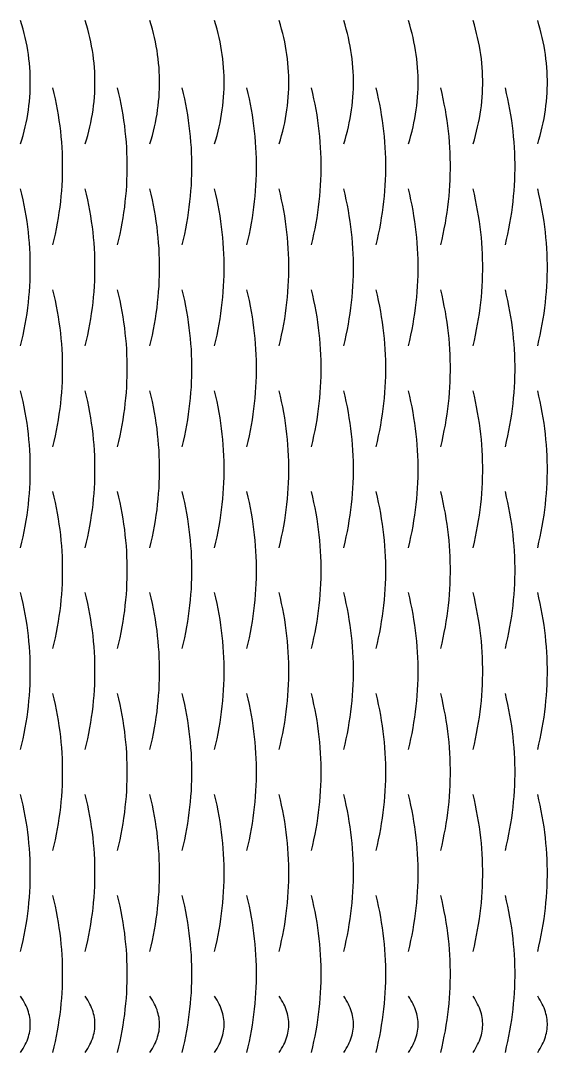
# Model space of a CAD drawing. Header units: millimetres. Extents: x 1.4 to 97.3, y 4 to 96.
# Drawn here: x 50.4 to 97.3, y 4 to 96 of the extents above; entities that cross this region are included whole.
import ezdxf

# ---------------------------------------------------------------- set-up
doc = ezdxf.new("R2010")
doc.units = ezdxf.units.MM
doc.layers.add('CUT', color=1, linetype='Continuous')

msp = doc.modelspace()

# ---------------------------------------------------------------- linework, layer by layer
at = {"layer": 'CUT'}
for points in [[(50.4, 85), (50.515, 85.379), (50.622, 85.759), (50.721, 86.138), (50.811, 86.517), (50.893, 86.897), (50.967, 87.276), (51.033, 87.655), (51.09, 88.034), (51.14, 88.414), (51.181, 88.793), (51.214, 89.172), (51.238, 89.552), (51.255, 89.931), (51.263, 90.31), (51.263, 90.69), (51.255, 91.069), (51.238, 91.448), (51.214, 91.828), (51.181, 92.207), (51.14, 92.586), (51.09, 92.966), (51.033, 93.345), (50.967, 93.724), (50.893, 94.103), (50.811, 94.483), (50.721, 94.862), (50.622, 95.241), (50.515, 95.621), (50.4, 96)], [(56.16, 85), (56.275, 85.379), (56.382, 85.759), (56.481, 86.138), (56.571, 86.517), (56.653, 86.897), (56.727, 87.276), (56.793, 87.655), (56.85, 88.034), (56.9, 88.414), (56.941, 88.793), (56.974, 89.172), (56.998, 89.552), (57.015, 89.931), (57.023, 90.31), (57.023, 90.69), (57.015, 91.069), (56.998, 91.448), (56.974, 91.828), (56.941, 92.207), (56.9, 92.586), (56.85, 92.966), (56.793, 93.345), (56.727, 93.724), (56.653, 94.103), (56.571, 94.483), (56.481, 94.862), (56.382, 95.241), (56.275, 95.621), (56.16, 96)], [(61.92, 85), (62.035, 85.379), (62.142, 85.759), (62.241, 86.138), (62.331, 86.517), (62.413, 86.897), (62.487, 87.276), (62.553, 87.655), (62.61, 88.034), (62.66, 88.414), (62.701, 88.793), (62.734, 89.172), (62.758, 89.552), (62.775, 89.931), (62.783, 90.31), (62.783, 90.69), (62.775, 91.069), (62.758, 91.448), (62.734, 91.828), (62.701, 92.207), (62.66, 92.586), (62.61, 92.966), (62.553, 93.345), (62.487, 93.724), (62.413, 94.103), (62.331, 94.483), (62.241, 94.862), (62.142, 95.241), (62.035, 95.621), (61.92, 96)], [(67.68, 85), (67.795, 85.379), (67.902, 85.759), (68.001, 86.138), (68.091, 86.517), (68.173, 86.897), (68.247, 87.276), (68.313, 87.655), (68.37, 88.034), (68.42, 88.414), (68.461, 88.793), (68.494, 89.172), (68.518, 89.552), (68.535, 89.931), (68.543, 90.31), (68.543, 90.69), (68.535, 91.069), (68.518, 91.448), (68.494, 91.828), (68.461, 92.207), (68.42, 92.586), (68.37, 92.966), (68.313, 93.345), (68.247, 93.724), (68.173, 94.103), (68.091, 94.483), (68.001, 94.862), (67.902, 95.241), (67.795, 95.621), (67.68, 96)], [(73.44, 85), (73.555, 85.379), (73.662, 85.759), (73.761, 86.138), (73.851, 86.517), (73.933, 86.897), (74.007, 87.276), (74.073, 87.655), (74.13, 88.034), (74.18, 88.414), (74.221, 88.793), (74.254, 89.172), (74.278, 89.552), (74.295, 89.931), (74.303, 90.31), (74.303, 90.69), (74.295, 91.069), (74.278, 91.448), (74.254, 91.828), (74.221, 92.207), (74.18, 92.586), (74.13, 92.966), (74.073, 93.345), (74.007, 93.724), (73.933, 94.103), (73.851, 94.483), (73.761, 94.862), (73.662, 95.241), (73.555, 95.621), (73.44, 96)], [(79.2, 85), (79.315, 85.379), (79.422, 85.759), (79.521, 86.138), (79.611, 86.517), (79.693, 86.897), (79.767, 87.276), (79.833, 87.655), (79.89, 88.034), (79.94, 88.414), (79.981, 88.793), (80.014, 89.172), (80.038, 89.552), (80.055, 89.931), (80.063, 90.31), (80.063, 90.69), (80.055, 91.069), (80.038, 91.448), (80.014, 91.828), (79.981, 92.207), (79.94, 92.586), (79.89, 92.966), (79.833, 93.345), (79.767, 93.724), (79.693, 94.103), (79.611, 94.483), (79.521, 94.862), (79.422, 95.241), (79.315, 95.621), (79.2, 96)], [(84.96, 85), (85.075, 85.379), (85.182, 85.759), (85.281, 86.138), (85.371, 86.517), (85.453, 86.897), (85.527, 87.276), (85.593, 87.655), (85.65, 88.034), (85.7, 88.414), (85.741, 88.793), (85.774, 89.172), (85.798, 89.552), (85.815, 89.931), (85.823, 90.31), (85.823, 90.69), (85.815, 91.069), (85.798, 91.448), (85.774, 91.828), (85.741, 92.207), (85.7, 92.586), (85.65, 92.966), (85.593, 93.345), (85.527, 93.724), (85.453, 94.103), (85.371, 94.483), (85.281, 94.862), (85.182, 95.241), (85.075, 95.621), (84.96, 96)], [(90.72, 85), (90.835, 85.379), (90.942, 85.759), (91.041, 86.138), (91.131, 86.517), (91.213, 86.897), (91.287, 87.276), (91.353, 87.655), (91.41, 88.034), (91.46, 88.414), (91.501, 88.793), (91.534, 89.172), (91.558, 89.552), (91.575, 89.931), (91.583, 90.31), (91.583, 90.69), (91.575, 91.069), (91.558, 91.448), (91.534, 91.828), (91.501, 92.207), (91.46, 92.586), (91.41, 92.966), (91.353, 93.345), (91.287, 93.724), (91.213, 94.103), (91.131, 94.483), (91.041, 94.862), (90.942, 95.241), (90.835, 95.621), (90.72, 96)], [(96.48, 85), (96.595, 85.379), (96.702, 85.759), (96.801, 86.138), (96.891, 86.517), (96.973, 86.897), (97.047, 87.276), (97.113, 87.655), (97.17, 88.034), (97.22, 88.414), (97.261, 88.793), (97.294, 89.172), (97.318, 89.552), (97.335, 89.931), (97.343, 90.31), (97.343, 90.69), (97.335, 91.069), (97.318, 91.448), (97.294, 91.828), (97.261, 92.207), (97.22, 92.586), (97.17, 92.966), (97.113, 93.345), (97.047, 93.724), (96.973, 94.103), (96.891, 94.483), (96.801, 94.862), (96.702, 95.241), (96.595, 95.621), (96.48, 96)], [(53.28, 76), (53.395, 76.483), (53.502, 76.966), (53.601, 77.448), (53.691, 77.931), (53.773, 78.414), (53.847, 78.897), (53.913, 79.379), (53.97, 79.862), (54.02, 80.345), (54.061, 80.828), (54.094, 81.31), (54.118, 81.793), (54.135, 82.276), (54.143, 82.759), (54.143, 83.241), (54.135, 83.724), (54.118, 84.207), (54.094, 84.69), (54.061, 85.172), (54.02, 85.655), (53.97, 86.138), (53.913, 86.621), (53.847, 87.103), (53.773, 87.586), (53.691, 88.069), (53.601, 88.552), (53.502, 89.034), (53.395, 89.517), (53.28, 90)], [(59.04, 76), (59.155, 76.483), (59.262, 76.966), (59.361, 77.448), (59.451, 77.931), (59.533, 78.414), (59.607, 78.897), (59.673, 79.379), (59.73, 79.862), (59.78, 80.345), (59.821, 80.828), (59.854, 81.31), (59.878, 81.793), (59.895, 82.276), (59.903, 82.759), (59.903, 83.241), (59.895, 83.724), (59.878, 84.207), (59.854, 84.69), (59.821, 85.172), (59.78, 85.655), (59.73, 86.138), (59.673, 86.621), (59.607, 87.103), (59.533, 87.586), (59.451, 88.069), (59.361, 88.552), (59.262, 89.034), (59.155, 89.517), (59.04, 90)], [(64.8, 76), (64.915, 76.483), (65.022, 76.966), (65.121, 77.448), (65.211, 77.931), (65.293, 78.414), (65.367, 78.897), (65.433, 79.379), (65.49, 79.862), (65.54, 80.345), (65.581, 80.828), (65.614, 81.31), (65.638, 81.793), (65.655, 82.276), (65.663, 82.759), (65.663, 83.241), (65.655, 83.724), (65.638, 84.207), (65.614, 84.69), (65.581, 85.172), (65.54, 85.655), (65.49, 86.138), (65.433, 86.621), (65.367, 87.103), (65.293, 87.586), (65.211, 88.069), (65.121, 88.552), (65.022, 89.034), (64.915, 89.517), (64.8, 90)], [(70.56, 76), (70.675, 76.483), (70.782, 76.966), (70.881, 77.448), (70.971, 77.931), (71.053, 78.414), (71.127, 78.897), (71.193, 79.379), (71.25, 79.862), (71.3, 80.345), (71.341, 80.828), (71.374, 81.31), (71.398, 81.793), (71.415, 82.276), (71.423, 82.759), (71.423, 83.241), (71.415, 83.724), (71.398, 84.207), (71.374, 84.69), (71.341, 85.172), (71.3, 85.655), (71.25, 86.138), (71.193, 86.621), (71.127, 87.103), (71.053, 87.586), (70.971, 88.069), (70.881, 88.552), (70.782, 89.034), (70.675, 89.517), (70.56, 90)], [(76.32, 76), (76.435, 76.483), (76.542, 76.966), (76.641, 77.448), (76.731, 77.931), (76.813, 78.414), (76.887, 78.897), (76.953, 79.379), (77.01, 79.862), (77.06, 80.345), (77.101, 80.828), (77.134, 81.31), (77.158, 81.793), (77.175, 82.276), (77.183, 82.759), (77.183, 83.241), (77.175, 83.724), (77.158, 84.207), (77.134, 84.69), (77.101, 85.172), (77.06, 85.655), (77.01, 86.138), (76.953, 86.621), (76.887, 87.103), (76.813, 87.586), (76.731, 88.069), (76.641, 88.552), (76.542, 89.034), (76.435, 89.517), (76.32, 90)], [(82.08, 76), (82.195, 76.483), (82.302, 76.966), (82.401, 77.448), (82.491, 77.931), (82.573, 78.414), (82.647, 78.897), (82.713, 79.379), (82.77, 79.862), (82.82, 80.345), (82.861, 80.828), (82.894, 81.31), (82.918, 81.793), (82.935, 82.276), (82.943, 82.759), (82.943, 83.241), (82.935, 83.724), (82.918, 84.207), (82.894, 84.69), (82.861, 85.172), (82.82, 85.655), (82.77, 86.138), (82.713, 86.621), (82.647, 87.103), (82.573, 87.586), (82.491, 88.069), (82.401, 88.552), (82.302, 89.034), (82.195, 89.517), (82.08, 90)], [(87.84, 76), (87.955, 76.483), (88.062, 76.966), (88.161, 77.448), (88.251, 77.931), (88.333, 78.414), (88.407, 78.897), (88.473, 79.379), (88.53, 79.862), (88.58, 80.345), (88.621, 80.828), (88.654, 81.31), (88.678, 81.793), (88.695, 82.276), (88.703, 82.759), (88.703, 83.241), (88.695, 83.724), (88.678, 84.207), (88.654, 84.69), (88.621, 85.172), (88.58, 85.655), (88.53, 86.138), (88.473, 86.621), (88.407, 87.103), (88.333, 87.586), (88.251, 88.069), (88.161, 88.552), (88.062, 89.034), (87.955, 89.517), (87.84, 90)], [(93.6, 76), (93.715, 76.483), (93.822, 76.966), (93.921, 77.448), (94.011, 77.931), (94.093, 78.414), (94.167, 78.897), (94.233, 79.379), (94.29, 79.862), (94.34, 80.345), (94.381, 80.828), (94.414, 81.31), (94.438, 81.793), (94.455, 82.276), (94.463, 82.759), (94.463, 83.241), (94.455, 83.724), (94.438, 84.207), (94.414, 84.69), (94.381, 85.172), (94.34, 85.655), (94.29, 86.138), (94.233, 86.621), (94.167, 87.103), (94.093, 87.586), (94.011, 88.069), (93.921, 88.552), (93.822, 89.034), (93.715, 89.517), (93.6, 90)], [(50.4, 67), (50.515, 67.483), (50.622, 67.966), (50.721, 68.448), (50.811, 68.931), (50.893, 69.414), (50.967, 69.897), (51.033, 70.379), (51.09, 70.862), (51.14, 71.345), (51.181, 71.828), (51.214, 72.31), (51.238, 72.793), (51.255, 73.276), (51.263, 73.759), (51.263, 74.241), (51.255, 74.724), (51.238, 75.207), (51.214, 75.69), (51.181, 76.172), (51.14, 76.655), (51.09, 77.138), (51.033, 77.621), (50.967, 78.103), (50.893, 78.586), (50.811, 79.069), (50.721, 79.552), (50.622, 80.034), (50.515, 80.517), (50.4, 81)], [(56.16, 67), (56.275, 67.483), (56.382, 67.966), (56.481, 68.448), (56.571, 68.931), (56.653, 69.414), (56.727, 69.897), (56.793, 70.379), (56.85, 70.862), (56.9, 71.345), (56.941, 71.828), (56.974, 72.31), (56.998, 72.793), (57.015, 73.276), (57.023, 73.759), (57.023, 74.241), (57.015, 74.724), (56.998, 75.207), (56.974, 75.69), (56.941, 76.172), (56.9, 76.655), (56.85, 77.138), (56.793, 77.621), (56.727, 78.103), (56.653, 78.586), (56.571, 79.069), (56.481, 79.552), (56.382, 80.034), (56.275, 80.517), (56.16, 81)], [(61.92, 67), (62.035, 67.483), (62.142, 67.966), (62.241, 68.448), (62.331, 68.931), (62.413, 69.414), (62.487, 69.897), (62.553, 70.379), (62.61, 70.862), (62.66, 71.345), (62.701, 71.828), (62.734, 72.31), (62.758, 72.793), (62.775, 73.276), (62.783, 73.759), (62.783, 74.241), (62.775, 74.724), (62.758, 75.207), (62.734, 75.69), (62.701, 76.172), (62.66, 76.655), (62.61, 77.138), (62.553, 77.621), (62.487, 78.103), (62.413, 78.586), (62.331, 79.069), (62.241, 79.552), (62.142, 80.034), (62.035, 80.517), (61.92, 81)], [(67.68, 67), (67.795, 67.483), (67.902, 67.966), (68.001, 68.448), (68.091, 68.931), (68.173, 69.414), (68.247, 69.897), (68.313, 70.379), (68.37, 70.862), (68.42, 71.345), (68.461, 71.828), (68.494, 72.31), (68.518, 72.793), (68.535, 73.276), (68.543, 73.759), (68.543, 74.241), (68.535, 74.724), (68.518, 75.207), (68.494, 75.69), (68.461, 76.172), (68.42, 76.655), (68.37, 77.138), (68.313, 77.621), (68.247, 78.103), (68.173, 78.586), (68.091, 79.069), (68.001, 79.552), (67.902, 80.034), (67.795, 80.517), (67.68, 81)], [(73.44, 67), (73.555, 67.483), (73.662, 67.966), (73.761, 68.448), (73.851, 68.931), (73.933, 69.414), (74.007, 69.897), (74.073, 70.379), (74.13, 70.862), (74.18, 71.345), (74.221, 71.828), (74.254, 72.31), (74.278, 72.793), (74.295, 73.276), (74.303, 73.759), (74.303, 74.241), (74.295, 74.724), (74.278, 75.207), (74.254, 75.69), (74.221, 76.172), (74.18, 76.655), (74.13, 77.138), (74.073, 77.621), (74.007, 78.103), (73.933, 78.586), (73.851, 79.069), (73.761, 79.552), (73.662, 80.034), (73.555, 80.517), (73.44, 81)], [(79.2, 67), (79.315, 67.483), (79.422, 67.966), (79.521, 68.448), (79.611, 68.931), (79.693, 69.414), (79.767, 69.897), (79.833, 70.379), (79.89, 70.862), (79.94, 71.345), (79.981, 71.828), (80.014, 72.31), (80.038, 72.793), (80.055, 73.276), (80.063, 73.759), (80.063, 74.241), (80.055, 74.724), (80.038, 75.207), (80.014, 75.69), (79.981, 76.172), (79.94, 76.655), (79.89, 77.138), (79.833, 77.621), (79.767, 78.103), (79.693, 78.586), (79.611, 79.069), (79.521, 79.552), (79.422, 80.034), (79.315, 80.517), (79.2, 81)], [(84.96, 67), (85.075, 67.483), (85.182, 67.966), (85.281, 68.448), (85.371, 68.931), (85.453, 69.414), (85.527, 69.897), (85.593, 70.379), (85.65, 70.862), (85.7, 71.345), (85.741, 71.828), (85.774, 72.31), (85.798, 72.793), (85.815, 73.276), (85.823, 73.759), (85.823, 74.241), (85.815, 74.724), (85.798, 75.207), (85.774, 75.69), (85.741, 76.172), (85.7, 76.655), (85.65, 77.138), (85.593, 77.621), (85.527, 78.103), (85.453, 78.586), (85.371, 79.069), (85.281, 79.552), (85.182, 80.034), (85.075, 80.517), (84.96, 81)], [(90.72, 67), (90.835, 67.483), (90.942, 67.966), (91.041, 68.448), (91.131, 68.931), (91.213, 69.414), (91.287, 69.897), (91.353, 70.379), (91.41, 70.862), (91.46, 71.345), (91.501, 71.828), (91.534, 72.31), (91.558, 72.793), (91.575, 73.276), (91.583, 73.759), (91.583, 74.241), (91.575, 74.724), (91.558, 75.207), (91.534, 75.69), (91.501, 76.172), (91.46, 76.655), (91.41, 77.138), (91.353, 77.621), (91.287, 78.103), (91.213, 78.586), (91.131, 79.069), (91.041, 79.552), (90.942, 80.034), (90.835, 80.517), (90.72, 81)], [(96.48, 67), (96.595, 67.483), (96.702, 67.966), (96.801, 68.448), (96.891, 68.931), (96.973, 69.414), (97.047, 69.897), (97.113, 70.379), (97.17, 70.862), (97.22, 71.345), (97.261, 71.828), (97.294, 72.31), (97.318, 72.793), (97.335, 73.276), (97.343, 73.759), (97.343, 74.241), (97.335, 74.724), (97.318, 75.207), (97.294, 75.69), (97.261, 76.172), (97.22, 76.655), (97.17, 77.138), (97.113, 77.621), (97.047, 78.103), (96.973, 78.586), (96.891, 79.069), (96.801, 79.552), (96.702, 80.034), (96.595, 80.517), (96.48, 81)], [(53.28, 58), (53.395, 58.483), (53.502, 58.966), (53.601, 59.448), (53.691, 59.931), (53.773, 60.414), (53.847, 60.897), (53.913, 61.379), (53.97, 61.862), (54.02, 62.345), (54.061, 62.828), (54.094, 63.31), (54.118, 63.793), (54.135, 64.276), (54.143, 64.759), (54.143, 65.241), (54.135, 65.724), (54.118, 66.207), (54.094, 66.69), (54.061, 67.172), (54.02, 67.655), (53.97, 68.138), (53.913, 68.621), (53.847, 69.103), (53.773, 69.586), (53.691, 70.069), (53.601, 70.552), (53.502, 71.034), (53.395, 71.517), (53.28, 72)], [(59.04, 58), (59.155, 58.483), (59.262, 58.966), (59.361, 59.448), (59.451, 59.931), (59.533, 60.414), (59.607, 60.897), (59.673, 61.379), (59.73, 61.862), (59.78, 62.345), (59.821, 62.828), (59.854, 63.31), (59.878, 63.793), (59.895, 64.276), (59.903, 64.759), (59.903, 65.241), (59.895, 65.724), (59.878, 66.207), (59.854, 66.69), (59.821, 67.172), (59.78, 67.655), (59.73, 68.138), (59.673, 68.621), (59.607, 69.103), (59.533, 69.586), (59.451, 70.069), (59.361, 70.552), (59.262, 71.034), (59.155, 71.517), (59.04, 72)], [(64.8, 58), (64.915, 58.483), (65.022, 58.966), (65.121, 59.448), (65.211, 59.931), (65.293, 60.414), (65.367, 60.897), (65.433, 61.379), (65.49, 61.862), (65.54, 62.345), (65.581, 62.828), (65.614, 63.31), (65.638, 63.793), (65.655, 64.276), (65.663, 64.759), (65.663, 65.241), (65.655, 65.724), (65.638, 66.207), (65.614, 66.69), (65.581, 67.172), (65.54, 67.655), (65.49, 68.138), (65.433, 68.621), (65.367, 69.103), (65.293, 69.586), (65.211, 70.069), (65.121, 70.552), (65.022, 71.034), (64.915, 71.517), (64.8, 72)], [(70.56, 58), (70.675, 58.483), (70.782, 58.966), (70.881, 59.448), (70.971, 59.931), (71.053, 60.414), (71.127, 60.897), (71.193, 61.379), (71.25, 61.862), (71.3, 62.345), (71.341, 62.828), (71.374, 63.31), (71.398, 63.793), (71.415, 64.276), (71.423, 64.759), (71.423, 65.241), (71.415, 65.724), (71.398, 66.207), (71.374, 66.69), (71.341, 67.172), (71.3, 67.655), (71.25, 68.138), (71.193, 68.621), (71.127, 69.103), (71.053, 69.586), (70.971, 70.069), (70.881, 70.552), (70.782, 71.034), (70.675, 71.517), (70.56, 72)], [(76.32, 58), (76.435, 58.483), (76.542, 58.966), (76.641, 59.448), (76.731, 59.931), (76.813, 60.414), (76.887, 60.897), (76.953, 61.379), (77.01, 61.862), (77.06, 62.345), (77.101, 62.828), (77.134, 63.31), (77.158, 63.793), (77.175, 64.276), (77.183, 64.759), (77.183, 65.241), (77.175, 65.724), (77.158, 66.207), (77.134, 66.69), (77.101, 67.172), (77.06, 67.655), (77.01, 68.138), (76.953, 68.621), (76.887, 69.103), (76.813, 69.586), (76.731, 70.069), (76.641, 70.552), (76.542, 71.034), (76.435, 71.517), (76.32, 72)], [(82.08, 58), (82.195, 58.483), (82.302, 58.966), (82.401, 59.448), (82.491, 59.931), (82.573, 60.414), (82.647, 60.897), (82.713, 61.379), (82.77, 61.862), (82.82, 62.345), (82.861, 62.828), (82.894, 63.31), (82.918, 63.793), (82.935, 64.276), (82.943, 64.759), (82.943, 65.241), (82.935, 65.724), (82.918, 66.207), (82.894, 66.69), (82.861, 67.172), (82.82, 67.655), (82.77, 68.138), (82.713, 68.621), (82.647, 69.103), (82.573, 69.586), (82.491, 70.069), (82.401, 70.552), (82.302, 71.034), (82.195, 71.517), (82.08, 72)], [(87.84, 58), (87.955, 58.483), (88.062, 58.966), (88.161, 59.448), (88.251, 59.931), (88.333, 60.414), (88.407, 60.897), (88.473, 61.379), (88.53, 61.862), (88.58, 62.345), (88.621, 62.828), (88.654, 63.31), (88.678, 63.793), (88.695, 64.276), (88.703, 64.759), (88.703, 65.241), (88.695, 65.724), (88.678, 66.207), (88.654, 66.69), (88.621, 67.172), (88.58, 67.655), (88.53, 68.138), (88.473, 68.621), (88.407, 69.103), (88.333, 69.586), (88.251, 70.069), (88.161, 70.552), (88.062, 71.034), (87.955, 71.517), (87.84, 72)], [(93.6, 58), (93.715, 58.483), (93.822, 58.966), (93.921, 59.448), (94.011, 59.931), (94.093, 60.414), (94.167, 60.897), (94.233, 61.379), (94.29, 61.862), (94.34, 62.345), (94.381, 62.828), (94.414, 63.31), (94.438, 63.793), (94.455, 64.276), (94.463, 64.759), (94.463, 65.241), (94.455, 65.724), (94.438, 66.207), (94.414, 66.69), (94.381, 67.172), (94.34, 67.655), (94.29, 68.138), (94.233, 68.621), (94.167, 69.103), (94.093, 69.586), (94.011, 70.069), (93.921, 70.552), (93.822, 71.034), (93.715, 71.517), (93.6, 72)], [(50.4, 49), (50.515, 49.483), (50.622, 49.966), (50.721, 50.448), (50.811, 50.931), (50.893, 51.414), (50.967, 51.897), (51.033, 52.379), (51.09, 52.862), (51.14, 53.345), (51.181, 53.828), (51.214, 54.31), (51.238, 54.793), (51.255, 55.276), (51.263, 55.759), (51.263, 56.241), (51.255, 56.724), (51.238, 57.207), (51.214, 57.69), (51.181, 58.172), (51.14, 58.655), (51.09, 59.138), (51.033, 59.621), (50.967, 60.103), (50.893, 60.586), (50.811, 61.069), (50.721, 61.552), (50.622, 62.034), (50.515, 62.517), (50.4, 63)], [(56.16, 49), (56.275, 49.483), (56.382, 49.966), (56.481, 50.448), (56.571, 50.931), (56.653, 51.414), (56.727, 51.897), (56.793, 52.379), (56.85, 52.862), (56.9, 53.345), (56.941, 53.828), (56.974, 54.31), (56.998, 54.793), (57.015, 55.276), (57.023, 55.759), (57.023, 56.241), (57.015, 56.724), (56.998, 57.207), (56.974, 57.69), (56.941, 58.172), (56.9, 58.655), (56.85, 59.138), (56.793, 59.621), (56.727, 60.103), (56.653, 60.586), (56.571, 61.069), (56.481, 61.552), (56.382, 62.034), (56.275, 62.517), (56.16, 63)], [(61.92, 49), (62.035, 49.483), (62.142, 49.966), (62.241, 50.448), (62.331, 50.931), (62.413, 51.414), (62.487, 51.897), (62.553, 52.379), (62.61, 52.862), (62.66, 53.345), (62.701, 53.828), (62.734, 54.31), (62.758, 54.793), (62.775, 55.276), (62.783, 55.759), (62.783, 56.241), (62.775, 56.724), (62.758, 57.207), (62.734, 57.69), (62.701, 58.172), (62.66, 58.655), (62.61, 59.138), (62.553, 59.621), (62.487, 60.103), (62.413, 60.586), (62.331, 61.069), (62.241, 61.552), (62.142, 62.034), (62.035, 62.517), (61.92, 63)], [(67.68, 49), (67.795, 49.483), (67.902, 49.966), (68.001, 50.448), (68.091, 50.931), (68.173, 51.414), (68.247, 51.897), (68.313, 52.379), (68.37, 52.862), (68.42, 53.345), (68.461, 53.828), (68.494, 54.31), (68.518, 54.793), (68.535, 55.276), (68.543, 55.759), (68.543, 56.241), (68.535, 56.724), (68.518, 57.207), (68.494, 57.69), (68.461, 58.172), (68.42, 58.655), (68.37, 59.138), (68.313, 59.621), (68.247, 60.103), (68.173, 60.586), (68.091, 61.069), (68.001, 61.552), (67.902, 62.034), (67.795, 62.517), (67.68, 63)], [(73.44, 49), (73.555, 49.483), (73.662, 49.966), (73.761, 50.448), (73.851, 50.931), (73.933, 51.414), (74.007, 51.897), (74.073, 52.379), (74.13, 52.862), (74.18, 53.345), (74.221, 53.828), (74.254, 54.31), (74.278, 54.793), (74.295, 55.276), (74.303, 55.759), (74.303, 56.241), (74.295, 56.724), (74.278, 57.207), (74.254, 57.69), (74.221, 58.172), (74.18, 58.655), (74.13, 59.138), (74.073, 59.621), (74.007, 60.103), (73.933, 60.586), (73.851, 61.069), (73.761, 61.552), (73.662, 62.034), (73.555, 62.517), (73.44, 63)], [(79.2, 49), (79.315, 49.483), (79.422, 49.966), (79.521, 50.448), (79.611, 50.931), (79.693, 51.414), (79.767, 51.897), (79.833, 52.379), (79.89, 52.862), (79.94, 53.345), (79.981, 53.828), (80.014, 54.31), (80.038, 54.793), (80.055, 55.276), (80.063, 55.759), (80.063, 56.241), (80.055, 56.724), (80.038, 57.207), (80.014, 57.69), (79.981, 58.172), (79.94, 58.655), (79.89, 59.138), (79.833, 59.621), (79.767, 60.103), (79.693, 60.586), (79.611, 61.069), (79.521, 61.552), (79.422, 62.034), (79.315, 62.517), (79.2, 63)], [(84.96, 49), (85.075, 49.483), (85.182, 49.966), (85.281, 50.448), (85.371, 50.931), (85.453, 51.414), (85.527, 51.897), (85.593, 52.379), (85.65, 52.862), (85.7, 53.345), (85.741, 53.828), (85.774, 54.31), (85.798, 54.793), (85.815, 55.276), (85.823, 55.759), (85.823, 56.241), (85.815, 56.724), (85.798, 57.207), (85.774, 57.69), (85.741, 58.172), (85.7, 58.655), (85.65, 59.138), (85.593, 59.621), (85.527, 60.103), (85.453, 60.586), (85.371, 61.069), (85.281, 61.552), (85.182, 62.034), (85.075, 62.517), (84.96, 63)], [(90.72, 49), (90.835, 49.483), (90.942, 49.966), (91.041, 50.448), (91.131, 50.931), (91.213, 51.414), (91.287, 51.897), (91.353, 52.379), (91.41, 52.862), (91.46, 53.345), (91.501, 53.828), (91.534, 54.31), (91.558, 54.793), (91.575, 55.276), (91.583, 55.759), (91.583, 56.241), (91.575, 56.724), (91.558, 57.207), (91.534, 57.69), (91.501, 58.172), (91.46, 58.655), (91.41, 59.138), (91.353, 59.621), (91.287, 60.103), (91.213, 60.586), (91.131, 61.069), (91.041, 61.552), (90.942, 62.034), (90.835, 62.517), (90.72, 63)], [(96.48, 49), (96.595, 49.483), (96.702, 49.966), (96.801, 50.448), (96.891, 50.931), (96.973, 51.414), (97.047, 51.897), (97.113, 52.379), (97.17, 52.862), (97.22, 53.345), (97.261, 53.828), (97.294, 54.31), (97.318, 54.793), (97.335, 55.276), (97.343, 55.759), (97.343, 56.241), (97.335, 56.724), (97.318, 57.207), (97.294, 57.69), (97.261, 58.172), (97.22, 58.655), (97.17, 59.138), (97.113, 59.621), (97.047, 60.103), (96.973, 60.586), (96.891, 61.069), (96.801, 61.552), (96.702, 62.034), (96.595, 62.517), (96.48, 63)], [(53.28, 40), (53.395, 40.483), (53.502, 40.966), (53.601, 41.448), (53.691, 41.931), (53.773, 42.414), (53.847, 42.897), (53.913, 43.379), (53.97, 43.862), (54.02, 44.345), (54.061, 44.828), (54.094, 45.31), (54.118, 45.793), (54.135, 46.276), (54.143, 46.759), (54.143, 47.241), (54.135, 47.724), (54.118, 48.207), (54.094, 48.69), (54.061, 49.172), (54.02, 49.655), (53.97, 50.138), (53.913, 50.621), (53.847, 51.103), (53.773, 51.586), (53.691, 52.069), (53.601, 52.552), (53.502, 53.034), (53.395, 53.517), (53.28, 54)], [(59.04, 40), (59.155, 40.483), (59.262, 40.966), (59.361, 41.448), (59.451, 41.931), (59.533, 42.414), (59.607, 42.897), (59.673, 43.379), (59.73, 43.862), (59.78, 44.345), (59.821, 44.828), (59.854, 45.31), (59.878, 45.793), (59.895, 46.276), (59.903, 46.759), (59.903, 47.241), (59.895, 47.724), (59.878, 48.207), (59.854, 48.69), (59.821, 49.172), (59.78, 49.655), (59.73, 50.138), (59.673, 50.621), (59.607, 51.103), (59.533, 51.586), (59.451, 52.069), (59.361, 52.552), (59.262, 53.034), (59.155, 53.517), (59.04, 54)], [(64.8, 40), (64.915, 40.483), (65.022, 40.966), (65.121, 41.448), (65.211, 41.931), (65.293, 42.414), (65.367, 42.897), (65.433, 43.379), (65.49, 43.862), (65.54, 44.345), (65.581, 44.828), (65.614, 45.31), (65.638, 45.793), (65.655, 46.276), (65.663, 46.759), (65.663, 47.241), (65.655, 47.724), (65.638, 48.207), (65.614, 48.69), (65.581, 49.172), (65.54, 49.655), (65.49, 50.138), (65.433, 50.621), (65.367, 51.103), (65.293, 51.586), (65.211, 52.069), (65.121, 52.552), (65.022, 53.034), (64.915, 53.517), (64.8, 54)], [(70.56, 40), (70.675, 40.483), (70.782, 40.966), (70.881, 41.448), (70.971, 41.931), (71.053, 42.414), (71.127, 42.897), (71.193, 43.379), (71.25, 43.862), (71.3, 44.345), (71.341, 44.828), (71.374, 45.31), (71.398, 45.793), (71.415, 46.276), (71.423, 46.759), (71.423, 47.241), (71.415, 47.724), (71.398, 48.207), (71.374, 48.69), (71.341, 49.172), (71.3, 49.655), (71.25, 50.138), (71.193, 50.621), (71.127, 51.103), (71.053, 51.586), (70.971, 52.069), (70.881, 52.552), (70.782, 53.034), (70.675, 53.517), (70.56, 54)], [(76.32, 40), (76.435, 40.483), (76.542, 40.966), (76.641, 41.448), (76.731, 41.931), (76.813, 42.414), (76.887, 42.897), (76.953, 43.379), (77.01, 43.862), (77.06, 44.345), (77.101, 44.828), (77.134, 45.31), (77.158, 45.793), (77.175, 46.276), (77.183, 46.759), (77.183, 47.241), (77.175, 47.724), (77.158, 48.207), (77.134, 48.69), (77.101, 49.172), (77.06, 49.655), (77.01, 50.138), (76.953, 50.621), (76.887, 51.103), (76.813, 51.586), (76.731, 52.069), (76.641, 52.552), (76.542, 53.034), (76.435, 53.517), (76.32, 54)], [(82.08, 40), (82.195, 40.483), (82.302, 40.966), (82.401, 41.448), (82.491, 41.931), (82.573, 42.414), (82.647, 42.897), (82.713, 43.379), (82.77, 43.862), (82.82, 44.345), (82.861, 44.828), (82.894, 45.31), (82.918, 45.793), (82.935, 46.276), (82.943, 46.759), (82.943, 47.241), (82.935, 47.724), (82.918, 48.207), (82.894, 48.69), (82.861, 49.172), (82.82, 49.655), (82.77, 50.138), (82.713, 50.621), (82.647, 51.103), (82.573, 51.586), (82.491, 52.069), (82.401, 52.552), (82.302, 53.034), (82.195, 53.517), (82.08, 54)], [(87.84, 40), (87.955, 40.483), (88.062, 40.966), (88.161, 41.448), (88.251, 41.931), (88.333, 42.414), (88.407, 42.897), (88.473, 43.379), (88.53, 43.862), (88.58, 44.345), (88.621, 44.828), (88.654, 45.31), (88.678, 45.793), (88.695, 46.276), (88.703, 46.759), (88.703, 47.241), (88.695, 47.724), (88.678, 48.207), (88.654, 48.69), (88.621, 49.172), (88.58, 49.655), (88.53, 50.138), (88.473, 50.621), (88.407, 51.103), (88.333, 51.586), (88.251, 52.069), (88.161, 52.552), (88.062, 53.034), (87.955, 53.517), (87.84, 54)], [(93.6, 40), (93.715, 40.483), (93.822, 40.966), (93.921, 41.448), (94.011, 41.931), (94.093, 42.414), (94.167, 42.897), (94.233, 43.379), (94.29, 43.862), (94.34, 44.345), (94.381, 44.828), (94.414, 45.31), (94.438, 45.793), (94.455, 46.276), (94.463, 46.759), (94.463, 47.241), (94.455, 47.724), (94.438, 48.207), (94.414, 48.69), (94.381, 49.172), (94.34, 49.655), (94.29, 50.138), (94.233, 50.621), (94.167, 51.103), (94.093, 51.586), (94.011, 52.069), (93.921, 52.552), (93.822, 53.034), (93.715, 53.517), (93.6, 54)], [(50.4, 31), (50.515, 31.483), (50.622, 31.966), (50.721, 32.448), (50.811, 32.931), (50.893, 33.414), (50.967, 33.897), (51.033, 34.379), (51.09, 34.862), (51.14, 35.345), (51.181, 35.828), (51.214, 36.31), (51.238, 36.793), (51.255, 37.276), (51.263, 37.759), (51.263, 38.241), (51.255, 38.724), (51.238, 39.207), (51.214, 39.69), (51.181, 40.172), (51.14, 40.655), (51.09, 41.138), (51.033, 41.621), (50.967, 42.103), (50.893, 42.586), (50.811, 43.069), (50.721, 43.552), (50.622, 44.034), (50.515, 44.517), (50.4, 45)], [(56.16, 31), (56.275, 31.483), (56.382, 31.966), (56.481, 32.448), (56.571, 32.931), (56.653, 33.414), (56.727, 33.897), (56.793, 34.379), (56.85, 34.862), (56.9, 35.345), (56.941, 35.828), (56.974, 36.31), (56.998, 36.793), (57.015, 37.276), (57.023, 37.759), (57.023, 38.241), (57.015, 38.724), (56.998, 39.207), (56.974, 39.69), (56.941, 40.172), (56.9, 40.655), (56.85, 41.138), (56.793, 41.621), (56.727, 42.103), (56.653, 42.586), (56.571, 43.069), (56.481, 43.552), (56.382, 44.034), (56.275, 44.517), (56.16, 45)], [(61.92, 31), (62.035, 31.483), (62.142, 31.966), (62.241, 32.448), (62.331, 32.931), (62.413, 33.414), (62.487, 33.897), (62.553, 34.379), (62.61, 34.862), (62.66, 35.345), (62.701, 35.828), (62.734, 36.31), (62.758, 36.793), (62.775, 37.276), (62.783, 37.759), (62.783, 38.241), (62.775, 38.724), (62.758, 39.207), (62.734, 39.69), (62.701, 40.172), (62.66, 40.655), (62.61, 41.138), (62.553, 41.621), (62.487, 42.103), (62.413, 42.586), (62.331, 43.069), (62.241, 43.552), (62.142, 44.034), (62.035, 44.517), (61.92, 45)], [(67.68, 31), (67.795, 31.483), (67.902, 31.966), (68.001, 32.448), (68.091, 32.931), (68.173, 33.414), (68.247, 33.897), (68.313, 34.379), (68.37, 34.862), (68.42, 35.345), (68.461, 35.828), (68.494, 36.31), (68.518, 36.793), (68.535, 37.276), (68.543, 37.759), (68.543, 38.241), (68.535, 38.724), (68.518, 39.207), (68.494, 39.69), (68.461, 40.172), (68.42, 40.655), (68.37, 41.138), (68.313, 41.621), (68.247, 42.103), (68.173, 42.586), (68.091, 43.069), (68.001, 43.552), (67.902, 44.034), (67.795, 44.517), (67.68, 45)], [(73.44, 31), (73.555, 31.483), (73.662, 31.966), (73.761, 32.448), (73.851, 32.931), (73.933, 33.414), (74.007, 33.897), (74.073, 34.379), (74.13, 34.862), (74.18, 35.345), (74.221, 35.828), (74.254, 36.31), (74.278, 36.793), (74.295, 37.276), (74.303, 37.759), (74.303, 38.241), (74.295, 38.724), (74.278, 39.207), (74.254, 39.69), (74.221, 40.172), (74.18, 40.655), (74.13, 41.138), (74.073, 41.621), (74.007, 42.103), (73.933, 42.586), (73.851, 43.069), (73.761, 43.552), (73.662, 44.034), (73.555, 44.517), (73.44, 45)], [(79.2, 31), (79.315, 31.483), (79.422, 31.966), (79.521, 32.448), (79.611, 32.931), (79.693, 33.414), (79.767, 33.897), (79.833, 34.379), (79.89, 34.862), (79.94, 35.345), (79.981, 35.828), (80.014, 36.31), (80.038, 36.793), (80.055, 37.276), (80.063, 37.759), (80.063, 38.241), (80.055, 38.724), (80.038, 39.207), (80.014, 39.69), (79.981, 40.172), (79.94, 40.655), (79.89, 41.138), (79.833, 41.621), (79.767, 42.103), (79.693, 42.586), (79.611, 43.069), (79.521, 43.552), (79.422, 44.034), (79.315, 44.517), (79.2, 45)], [(84.96, 31), (85.075, 31.483), (85.182, 31.966), (85.281, 32.448), (85.371, 32.931), (85.453, 33.414), (85.527, 33.897), (85.593, 34.379), (85.65, 34.862), (85.7, 35.345), (85.741, 35.828), (85.774, 36.31), (85.798, 36.793), (85.815, 37.276), (85.823, 37.759), (85.823, 38.241), (85.815, 38.724), (85.798, 39.207), (85.774, 39.69), (85.741, 40.172), (85.7, 40.655), (85.65, 41.138), (85.593, 41.621), (85.527, 42.103), (85.453, 42.586), (85.371, 43.069), (85.281, 43.552), (85.182, 44.034), (85.075, 44.517), (84.96, 45)], [(90.72, 31), (90.835, 31.483), (90.942, 31.966), (91.041, 32.448), (91.131, 32.931), (91.213, 33.414), (91.287, 33.897), (91.353, 34.379), (91.41, 34.862), (91.46, 35.345), (91.501, 35.828), (91.534, 36.31), (91.558, 36.793), (91.575, 37.276), (91.583, 37.759), (91.583, 38.241), (91.575, 38.724), (91.558, 39.207), (91.534, 39.69), (91.501, 40.172), (91.46, 40.655), (91.41, 41.138), (91.353, 41.621), (91.287, 42.103), (91.213, 42.586), (91.131, 43.069), (91.041, 43.552), (90.942, 44.034), (90.835, 44.517), (90.72, 45)], [(96.48, 31), (96.595, 31.483), (96.702, 31.966), (96.801, 32.448), (96.891, 32.931), (96.973, 33.414), (97.047, 33.897), (97.113, 34.379), (97.17, 34.862), (97.22, 35.345), (97.261, 35.828), (97.294, 36.31), (97.318, 36.793), (97.335, 37.276), (97.343, 37.759), (97.343, 38.241), (97.335, 38.724), (97.318, 39.207), (97.294, 39.69), (97.261, 40.172), (97.22, 40.655), (97.17, 41.138), (97.113, 41.621), (97.047, 42.103), (96.973, 42.586), (96.891, 43.069), (96.801, 43.552), (96.702, 44.034), (96.595, 44.517), (96.48, 45)], [(53.28, 22), (53.395, 22.483), (53.502, 22.966), (53.601, 23.448), (53.691, 23.931), (53.773, 24.414), (53.847, 24.897), (53.913, 25.379), (53.97, 25.862), (54.02, 26.345), (54.061, 26.828), (54.094, 27.31), (54.118, 27.793), (54.135, 28.276), (54.143, 28.759), (54.143, 29.241), (54.135, 29.724), (54.118, 30.207), (54.094, 30.69), (54.061, 31.172), (54.02, 31.655), (53.97, 32.138), (53.913, 32.621), (53.847, 33.103), (53.773, 33.586), (53.691, 34.069), (53.601, 34.552), (53.502, 35.034), (53.395, 35.517), (53.28, 36)], [(59.04, 22), (59.155, 22.483), (59.262, 22.966), (59.361, 23.448), (59.451, 23.931), (59.533, 24.414), (59.607, 24.897), (59.673, 25.379), (59.73, 25.862), (59.78, 26.345), (59.821, 26.828), (59.854, 27.31), (59.878, 27.793), (59.895, 28.276), (59.903, 28.759), (59.903, 29.241), (59.895, 29.724), (59.878, 30.207), (59.854, 30.69), (59.821, 31.172), (59.78, 31.655), (59.73, 32.138), (59.673, 32.621), (59.607, 33.103), (59.533, 33.586), (59.451, 34.069), (59.361, 34.552), (59.262, 35.034), (59.155, 35.517), (59.04, 36)], [(64.8, 22), (64.915, 22.483), (65.022, 22.966), (65.121, 23.448), (65.211, 23.931), (65.293, 24.414), (65.367, 24.897), (65.433, 25.379), (65.49, 25.862), (65.54, 26.345), (65.581, 26.828), (65.614, 27.31), (65.638, 27.793), (65.655, 28.276), (65.663, 28.759), (65.663, 29.241), (65.655, 29.724), (65.638, 30.207), (65.614, 30.69), (65.581, 31.172), (65.54, 31.655), (65.49, 32.138), (65.433, 32.621), (65.367, 33.103), (65.293, 33.586), (65.211, 34.069), (65.121, 34.552), (65.022, 35.034), (64.915, 35.517), (64.8, 36)], [(70.56, 22), (70.675, 22.483), (70.782, 22.966), (70.881, 23.448), (70.971, 23.931), (71.053, 24.414), (71.127, 24.897), (71.193, 25.379), (71.25, 25.862), (71.3, 26.345), (71.341, 26.828), (71.374, 27.31), (71.398, 27.793), (71.415, 28.276), (71.423, 28.759), (71.423, 29.241), (71.415, 29.724), (71.398, 30.207), (71.374, 30.69), (71.341, 31.172), (71.3, 31.655), (71.25, 32.138), (71.193, 32.621), (71.127, 33.103), (71.053, 33.586), (70.971, 34.069), (70.881, 34.552), (70.782, 35.034), (70.675, 35.517), (70.56, 36)], [(76.32, 22), (76.435, 22.483), (76.542, 22.966), (76.641, 23.448), (76.731, 23.931), (76.813, 24.414), (76.887, 24.897), (76.953, 25.379), (77.01, 25.862), (77.06, 26.345), (77.101, 26.828), (77.134, 27.31), (77.158, 27.793), (77.175, 28.276), (77.183, 28.759), (77.183, 29.241), (77.175, 29.724), (77.158, 30.207), (77.134, 30.69), (77.101, 31.172), (77.06, 31.655), (77.01, 32.138), (76.953, 32.621), (76.887, 33.103), (76.813, 33.586), (76.731, 34.069), (76.641, 34.552), (76.542, 35.034), (76.435, 35.517), (76.32, 36)], [(82.08, 22), (82.195, 22.483), (82.302, 22.966), (82.401, 23.448), (82.491, 23.931), (82.573, 24.414), (82.647, 24.897), (82.713, 25.379), (82.77, 25.862), (82.82, 26.345), (82.861, 26.828), (82.894, 27.31), (82.918, 27.793), (82.935, 28.276), (82.943, 28.759), (82.943, 29.241), (82.935, 29.724), (82.918, 30.207), (82.894, 30.69), (82.861, 31.172), (82.82, 31.655), (82.77, 32.138), (82.713, 32.621), (82.647, 33.103), (82.573, 33.586), (82.491, 34.069), (82.401, 34.552), (82.302, 35.034), (82.195, 35.517), (82.08, 36)], [(87.84, 22), (87.955, 22.483), (88.062, 22.966), (88.161, 23.448), (88.251, 23.931), (88.333, 24.414), (88.407, 24.897), (88.473, 25.379), (88.53, 25.862), (88.58, 26.345), (88.621, 26.828), (88.654, 27.31), (88.678, 27.793), (88.695, 28.276), (88.703, 28.759), (88.703, 29.241), (88.695, 29.724), (88.678, 30.207), (88.654, 30.69), (88.621, 31.172), (88.58, 31.655), (88.53, 32.138), (88.473, 32.621), (88.407, 33.103), (88.333, 33.586), (88.251, 34.069), (88.161, 34.552), (88.062, 35.034), (87.955, 35.517), (87.84, 36)], [(93.6, 22), (93.715, 22.483), (93.822, 22.966), (93.921, 23.448), (94.011, 23.931), (94.093, 24.414), (94.167, 24.897), (94.233, 25.379), (94.29, 25.862), (94.34, 26.345), (94.381, 26.828), (94.414, 27.31), (94.438, 27.793), (94.455, 28.276), (94.463, 28.759), (94.463, 29.241), (94.455, 29.724), (94.438, 30.207), (94.414, 30.69), (94.381, 31.172), (94.34, 31.655), (94.29, 32.138), (94.233, 32.621), (94.167, 33.103), (94.093, 33.586), (94.011, 34.069), (93.921, 34.552), (93.822, 35.034), (93.715, 35.517), (93.6, 36)], [(50.4, 13), (50.515, 13.483), (50.622, 13.966), (50.721, 14.448), (50.811, 14.931), (50.893, 15.414), (50.967, 15.897), (51.033, 16.379), (51.09, 16.862), (51.14, 17.345), (51.181, 17.828), (51.214, 18.31), (51.238, 18.793), (51.255, 19.276), (51.263, 19.759), (51.263, 20.241), (51.255, 20.724), (51.238, 21.207), (51.214, 21.69), (51.181, 22.172), (51.14, 22.655), (51.09, 23.138), (51.033, 23.621), (50.967, 24.103), (50.893, 24.586), (50.811, 25.069), (50.721, 25.552), (50.622, 26.034), (50.515, 26.517), (50.4, 27)], [(56.16, 13), (56.275, 13.483), (56.382, 13.966), (56.481, 14.448), (56.571, 14.931), (56.653, 15.414), (56.727, 15.897), (56.793, 16.379), (56.85, 16.862), (56.9, 17.345), (56.941, 17.828), (56.974, 18.31), (56.998, 18.793), (57.015, 19.276), (57.023, 19.759), (57.023, 20.241), (57.015, 20.724), (56.998, 21.207), (56.974, 21.69), (56.941, 22.172), (56.9, 22.655), (56.85, 23.138), (56.793, 23.621), (56.727, 24.103), (56.653, 24.586), (56.571, 25.069), (56.481, 25.552), (56.382, 26.034), (56.275, 26.517), (56.16, 27)], [(61.92, 13), (62.035, 13.483), (62.142, 13.966), (62.241, 14.448), (62.331, 14.931), (62.413, 15.414), (62.487, 15.897), (62.553, 16.379), (62.61, 16.862), (62.66, 17.345), (62.701, 17.828), (62.734, 18.31), (62.758, 18.793), (62.775, 19.276), (62.783, 19.759), (62.783, 20.241), (62.775, 20.724), (62.758, 21.207), (62.734, 21.69), (62.701, 22.172), (62.66, 22.655), (62.61, 23.138), (62.553, 23.621), (62.487, 24.103), (62.413, 24.586), (62.331, 25.069), (62.241, 25.552), (62.142, 26.034), (62.035, 26.517), (61.92, 27)], [(67.68, 13), (67.795, 13.483), (67.902, 13.966), (68.001, 14.448), (68.091, 14.931), (68.173, 15.414), (68.247, 15.897), (68.313, 16.379), (68.37, 16.862), (68.42, 17.345), (68.461, 17.828), (68.494, 18.31), (68.518, 18.793), (68.535, 19.276), (68.543, 19.759), (68.543, 20.241), (68.535, 20.724), (68.518, 21.207), (68.494, 21.69), (68.461, 22.172), (68.42, 22.655), (68.37, 23.138), (68.313, 23.621), (68.247, 24.103), (68.173, 24.586), (68.091, 25.069), (68.001, 25.552), (67.902, 26.034), (67.795, 26.517), (67.68, 27)], [(73.44, 13), (73.555, 13.483), (73.662, 13.966), (73.761, 14.448), (73.851, 14.931), (73.933, 15.414), (74.007, 15.897), (74.073, 16.379), (74.13, 16.862), (74.18, 17.345), (74.221, 17.828), (74.254, 18.31), (74.278, 18.793), (74.295, 19.276), (74.303, 19.759), (74.303, 20.241), (74.295, 20.724), (74.278, 21.207), (74.254, 21.69), (74.221, 22.172), (74.18, 22.655), (74.13, 23.138), (74.073, 23.621), (74.007, 24.103), (73.933, 24.586), (73.851, 25.069), (73.761, 25.552), (73.662, 26.034), (73.555, 26.517), (73.44, 27)], [(79.2, 13), (79.315, 13.483), (79.422, 13.966), (79.521, 14.448), (79.611, 14.931), (79.693, 15.414), (79.767, 15.897), (79.833, 16.379), (79.89, 16.862), (79.94, 17.345), (79.981, 17.828), (80.014, 18.31), (80.038, 18.793), (80.055, 19.276), (80.063, 19.759), (80.063, 20.241), (80.055, 20.724), (80.038, 21.207), (80.014, 21.69), (79.981, 22.172), (79.94, 22.655), (79.89, 23.138), (79.833, 23.621), (79.767, 24.103), (79.693, 24.586), (79.611, 25.069), (79.521, 25.552), (79.422, 26.034), (79.315, 26.517), (79.2, 27)], [(84.96, 13), (85.075, 13.483), (85.182, 13.966), (85.281, 14.448), (85.371, 14.931), (85.453, 15.414), (85.527, 15.897), (85.593, 16.379), (85.65, 16.862), (85.7, 17.345), (85.741, 17.828), (85.774, 18.31), (85.798, 18.793), (85.815, 19.276), (85.823, 19.759), (85.823, 20.241), (85.815, 20.724), (85.798, 21.207), (85.774, 21.69), (85.741, 22.172), (85.7, 22.655), (85.65, 23.138), (85.593, 23.621), (85.527, 24.103), (85.453, 24.586), (85.371, 25.069), (85.281, 25.552), (85.182, 26.034), (85.075, 26.517), (84.96, 27)], [(90.72, 13), (90.835, 13.483), (90.942, 13.966), (91.041, 14.448), (91.131, 14.931), (91.213, 15.414), (91.287, 15.897), (91.353, 16.379), (91.41, 16.862), (91.46, 17.345), (91.501, 17.828), (91.534, 18.31), (91.558, 18.793), (91.575, 19.276), (91.583, 19.759), (91.583, 20.241), (91.575, 20.724), (91.558, 21.207), (91.534, 21.69), (91.501, 22.172), (91.46, 22.655), (91.41, 23.138), (91.353, 23.621), (91.287, 24.103), (91.213, 24.586), (91.131, 25.069), (91.041, 25.552), (90.942, 26.034), (90.835, 26.517), (90.72, 27)], [(96.48, 13), (96.595, 13.483), (96.702, 13.966), (96.801, 14.448), (96.891, 14.931), (96.973, 15.414), (97.047, 15.897), (97.113, 16.379), (97.17, 16.862), (97.22, 17.345), (97.261, 17.828), (97.294, 18.31), (97.318, 18.793), (97.335, 19.276), (97.343, 19.759), (97.343, 20.241), (97.335, 20.724), (97.318, 21.207), (97.294, 21.69), (97.261, 22.172), (97.22, 22.655), (97.17, 23.138), (97.113, 23.621), (97.047, 24.103), (96.973, 24.586), (96.891, 25.069), (96.801, 25.552), (96.702, 26.034), (96.595, 26.517), (96.48, 27)], [(53.28, 4), (53.395, 4.483), (53.502, 4.966), (53.601, 5.448), (53.691, 5.931), (53.773, 6.414), (53.847, 6.897), (53.913, 7.379), (53.97, 7.862), (54.02, 8.345), (54.061, 8.828), (54.094, 9.31), (54.118, 9.793), (54.135, 10.276), (54.143, 10.759), (54.143, 11.241), (54.135, 11.724), (54.118, 12.207), (54.094, 12.69), (54.061, 13.172), (54.02, 13.655), (53.97, 14.138), (53.913, 14.621), (53.847, 15.103), (53.773, 15.586), (53.691, 16.069), (53.601, 16.552), (53.502, 17.034), (53.395, 17.517), (53.28, 18)], [(59.04, 4), (59.155, 4.483), (59.262, 4.966), (59.361, 5.448), (59.451, 5.931), (59.533, 6.414), (59.607, 6.897), (59.673, 7.379), (59.73, 7.862), (59.78, 8.345), (59.821, 8.828), (59.854, 9.31), (59.878, 9.793), (59.895, 10.276), (59.903, 10.759), (59.903, 11.241), (59.895, 11.724), (59.878, 12.207), (59.854, 12.69), (59.821, 13.172), (59.78, 13.655), (59.73, 14.138), (59.673, 14.621), (59.607, 15.103), (59.533, 15.586), (59.451, 16.069), (59.361, 16.552), (59.262, 17.034), (59.155, 17.517), (59.04, 18)], [(64.8, 4), (64.915, 4.483), (65.022, 4.966), (65.121, 5.448), (65.211, 5.931), (65.293, 6.414), (65.367, 6.897), (65.433, 7.379), (65.49, 7.862), (65.54, 8.345), (65.581, 8.828), (65.614, 9.31), (65.638, 9.793), (65.655, 10.276), (65.663, 10.759), (65.663, 11.241), (65.655, 11.724), (65.638, 12.207), (65.614, 12.69), (65.581, 13.172), (65.54, 13.655), (65.49, 14.138), (65.433, 14.621), (65.367, 15.103), (65.293, 15.586), (65.211, 16.069), (65.121, 16.552), (65.022, 17.034), (64.915, 17.517), (64.8, 18)], [(70.56, 4), (70.675, 4.483), (70.782, 4.966), (70.881, 5.448), (70.971, 5.931), (71.053, 6.414), (71.127, 6.897), (71.193, 7.379), (71.25, 7.862), (71.3, 8.345), (71.341, 8.828), (71.374, 9.31), (71.398, 9.793), (71.415, 10.276), (71.423, 10.759), (71.423, 11.241), (71.415, 11.724), (71.398, 12.207), (71.374, 12.69), (71.341, 13.172), (71.3, 13.655), (71.25, 14.138), (71.193, 14.621), (71.127, 15.103), (71.053, 15.586), (70.971, 16.069), (70.881, 16.552), (70.782, 17.034), (70.675, 17.517), (70.56, 18)], [(76.32, 4), (76.435, 4.483), (76.542, 4.966), (76.641, 5.448), (76.731, 5.931), (76.813, 6.414), (76.887, 6.897), (76.953, 7.379), (77.01, 7.862), (77.06, 8.345), (77.101, 8.828), (77.134, 9.31), (77.158, 9.793), (77.175, 10.276), (77.183, 10.759), (77.183, 11.241), (77.175, 11.724), (77.158, 12.207), (77.134, 12.69), (77.101, 13.172), (77.06, 13.655), (77.01, 14.138), (76.953, 14.621), (76.887, 15.103), (76.813, 15.586), (76.731, 16.069), (76.641, 16.552), (76.542, 17.034), (76.435, 17.517), (76.32, 18)], [(82.08, 4), (82.195, 4.483), (82.302, 4.966), (82.401, 5.448), (82.491, 5.931), (82.573, 6.414), (82.647, 6.897), (82.713, 7.379), (82.77, 7.862), (82.82, 8.345), (82.861, 8.828), (82.894, 9.31), (82.918, 9.793), (82.935, 10.276), (82.943, 10.759), (82.943, 11.241), (82.935, 11.724), (82.918, 12.207), (82.894, 12.69), (82.861, 13.172), (82.82, 13.655), (82.77, 14.138), (82.713, 14.621), (82.647, 15.103), (82.573, 15.586), (82.491, 16.069), (82.401, 16.552), (82.302, 17.034), (82.195, 17.517), (82.08, 18)], [(87.84, 4), (87.955, 4.483), (88.062, 4.966), (88.161, 5.448), (88.251, 5.931), (88.333, 6.414), (88.407, 6.897), (88.473, 7.379), (88.53, 7.862), (88.58, 8.345), (88.621, 8.828), (88.654, 9.31), (88.678, 9.793), (88.695, 10.276), (88.703, 10.759), (88.703, 11.241), (88.695, 11.724), (88.678, 12.207), (88.654, 12.69), (88.621, 13.172), (88.58, 13.655), (88.53, 14.138), (88.473, 14.621), (88.407, 15.103), (88.333, 15.586), (88.251, 16.069), (88.161, 16.552), (88.062, 17.034), (87.955, 17.517), (87.84, 18)], [(93.6, 4), (93.715, 4.483), (93.822, 4.966), (93.921, 5.448), (94.011, 5.931), (94.093, 6.414), (94.167, 6.897), (94.233, 7.379), (94.29, 7.862), (94.34, 8.345), (94.381, 8.828), (94.414, 9.31), (94.438, 9.793), (94.455, 10.276), (94.463, 10.759), (94.463, 11.241), (94.455, 11.724), (94.438, 12.207), (94.414, 12.69), (94.381, 13.172), (94.34, 13.655), (94.29, 14.138), (94.233, 14.621), (94.167, 15.103), (94.093, 15.586), (94.011, 16.069), (93.921, 16.552), (93.822, 17.034), (93.715, 17.517), (93.6, 18)], [(50.4, 4), (50.515, 4.172), (50.622, 4.345), (50.721, 4.517), (50.811, 4.69), (50.893, 4.862), (50.967, 5.034), (51.033, 5.207), (51.09, 5.379), (51.14, 5.552), (51.181, 5.724), (51.214, 5.897), (51.238, 6.069), (51.255, 6.241), (51.263, 6.414), (51.263, 6.586), (51.255, 6.759), (51.238, 6.931), (51.214, 7.103), (51.181, 7.276), (51.14, 7.448), (51.09, 7.621), (51.033, 7.793), (50.967, 7.966), (50.893, 8.138), (50.811, 8.31), (50.721, 8.483), (50.622, 8.655), (50.515, 8.828), (50.4, 9)], [(56.16, 4), (56.275, 4.172), (56.382, 4.345), (56.481, 4.517), (56.571, 4.69), (56.653, 4.862), (56.727, 5.034), (56.793, 5.207), (56.85, 5.379), (56.9, 5.552), (56.941, 5.724), (56.974, 5.897), (56.998, 6.069), (57.015, 6.241), (57.023, 6.414), (57.023, 6.586), (57.015, 6.759), (56.998, 6.931), (56.974, 7.103), (56.941, 7.276), (56.9, 7.448), (56.85, 7.621), (56.793, 7.793), (56.727, 7.966), (56.653, 8.138), (56.571, 8.31), (56.481, 8.483), (56.382, 8.655), (56.275, 8.828), (56.16, 9)], [(61.92, 4), (62.035, 4.172), (62.142, 4.345), (62.241, 4.517), (62.331, 4.69), (62.413, 4.862), (62.487, 5.034), (62.553, 5.207), (62.61, 5.379), (62.66, 5.552), (62.701, 5.724), (62.734, 5.897), (62.758, 6.069), (62.775, 6.241), (62.783, 6.414), (62.783, 6.586), (62.775, 6.759), (62.758, 6.931), (62.734, 7.103), (62.701, 7.276), (62.66, 7.448), (62.61, 7.621), (62.553, 7.793), (62.487, 7.966), (62.413, 8.138), (62.331, 8.31), (62.241, 8.483), (62.142, 8.655), (62.035, 8.828), (61.92, 9)], [(67.68, 4), (67.795, 4.172), (67.902, 4.345), (68.001, 4.517), (68.091, 4.69), (68.173, 4.862), (68.247, 5.034), (68.313, 5.207), (68.37, 5.379), (68.42, 5.552), (68.461, 5.724), (68.494, 5.897), (68.518, 6.069), (68.535, 6.241), (68.543, 6.414), (68.543, 6.586), (68.535, 6.759), (68.518, 6.931), (68.494, 7.103), (68.461, 7.276), (68.42, 7.448), (68.37, 7.621), (68.313, 7.793), (68.247, 7.966), (68.173, 8.138), (68.091, 8.31), (68.001, 8.483), (67.902, 8.655), (67.795, 8.828), (67.68, 9)], [(73.44, 4), (73.555, 4.172), (73.662, 4.345), (73.761, 4.517), (73.851, 4.69), (73.933, 4.862), (74.007, 5.034), (74.073, 5.207), (74.13, 5.379), (74.18, 5.552), (74.221, 5.724), (74.254, 5.897), (74.278, 6.069), (74.295, 6.241), (74.303, 6.414), (74.303, 6.586), (74.295, 6.759), (74.278, 6.931), (74.254, 7.103), (74.221, 7.276), (74.18, 7.448), (74.13, 7.621), (74.073, 7.793), (74.007, 7.966), (73.933, 8.138), (73.851, 8.31), (73.761, 8.483), (73.662, 8.655), (73.555, 8.828), (73.44, 9)], [(79.2, 4), (79.315, 4.172), (79.422, 4.345), (79.521, 4.517), (79.611, 4.69), (79.693, 4.862), (79.767, 5.034), (79.833, 5.207), (79.89, 5.379), (79.94, 5.552), (79.981, 5.724), (80.014, 5.897), (80.038, 6.069), (80.055, 6.241), (80.063, 6.414), (80.063, 6.586), (80.055, 6.759), (80.038, 6.931), (80.014, 7.103), (79.981, 7.276), (79.94, 7.448), (79.89, 7.621), (79.833, 7.793), (79.767, 7.966), (79.693, 8.138), (79.611, 8.31), (79.521, 8.483), (79.422, 8.655), (79.315, 8.828), (79.2, 9)], [(84.96, 4), (85.075, 4.172), (85.182, 4.345), (85.281, 4.517), (85.371, 4.69), (85.453, 4.862), (85.527, 5.034), (85.593, 5.207), (85.65, 5.379), (85.7, 5.552), (85.741, 5.724), (85.774, 5.897), (85.798, 6.069), (85.815, 6.241), (85.823, 6.414), (85.823, 6.586), (85.815, 6.759), (85.798, 6.931), (85.774, 7.103), (85.741, 7.276), (85.7, 7.448), (85.65, 7.621), (85.593, 7.793), (85.527, 7.966), (85.453, 8.138), (85.371, 8.31), (85.281, 8.483), (85.182, 8.655), (85.075, 8.828), (84.96, 9)], [(90.72, 4), (90.835, 4.172), (90.942, 4.345), (91.041, 4.517), (91.131, 4.69), (91.213, 4.862), (91.287, 5.034), (91.353, 5.207), (91.41, 5.379), (91.46, 5.552), (91.501, 5.724), (91.534, 5.897), (91.558, 6.069), (91.575, 6.241), (91.583, 6.414), (91.583, 6.586), (91.575, 6.759), (91.558, 6.931), (91.534, 7.103), (91.501, 7.276), (91.46, 7.448), (91.41, 7.621), (91.353, 7.793), (91.287, 7.966), (91.213, 8.138), (91.131, 8.31), (91.041, 8.483), (90.942, 8.655), (90.835, 8.828), (90.72, 9)], [(96.48, 4), (96.595, 4.172), (96.702, 4.345), (96.801, 4.517), (96.891, 4.69), (96.973, 4.862), (97.047, 5.034), (97.113, 5.207), (97.17, 5.379), (97.22, 5.552), (97.261, 5.724), (97.294, 5.897), (97.318, 6.069), (97.335, 6.241), (97.343, 6.414), (97.343, 6.586), (97.335, 6.759), (97.318, 6.931), (97.294, 7.103), (97.261, 7.276), (97.22, 7.448), (97.17, 7.621), (97.113, 7.793), (97.047, 7.966), (96.973, 8.138), (96.891, 8.31), (96.801, 8.483), (96.702, 8.655), (96.595, 8.828), (96.48, 9)]]:
    msp.add_lwpolyline(points, dxfattribs=at)

doc.saveas('drawing.dxf')
